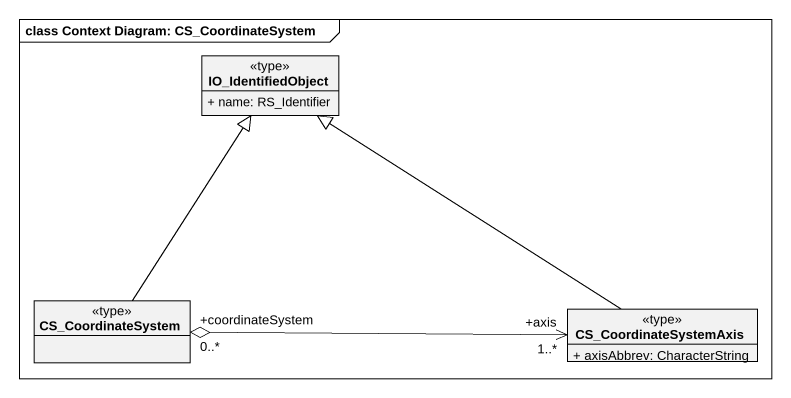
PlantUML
@startuml
mainframe class Context Diagram: CS_CoordinateSystem
hide circle
hide empty members
skinparam classAttributeIconSize 0
class IO_IdentifiedObject <<type>> {
  + name: RS_Identifier
}
class CS_CoordinateSystem <<type>>
class CS_CoordinateSystemAxis <<type>> {
  + axisAbbrev: CharacterString
}
CS_CoordinateSystem -up-|> IO_IdentifiedObject
CS_CoordinateSystemAxis -up-|> IO_IdentifiedObject
CS_CoordinateSystemAxis "+axis\n1..*" <-left-o "+coordinateSystem\n0..*" CS_CoordinateSystem
@enduml
